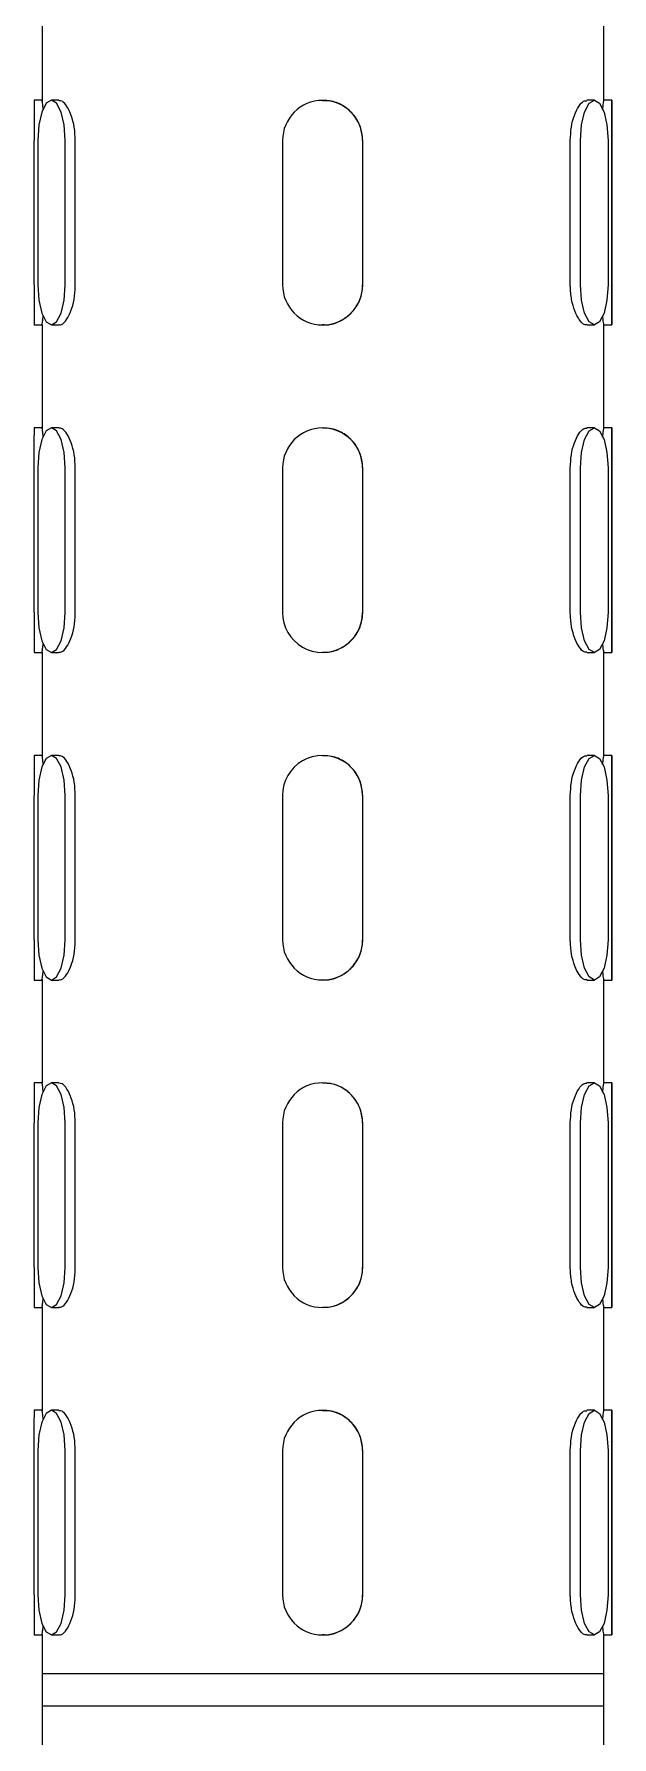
# Model space of a CAD drawing. Extents: x 0 to 3611, y 0 to 2646.
# Drawn here: x 1395 to 1430.8, y 1271.7 to 1377.1 of the extents above; entities that cross this region are included whole.
import ezdxf

# ---------------------------------------------------------------- set-up
doc = ezdxf.new("R2010")
doc.units = 0
doc.header["$LTSCALE"] = 10
doc.header["$MEASUREMENT"] = 0
doc.layers.get('0').update_dxf_attribs({"linetype": 'CONTINUOUS'})

msp = doc.modelspace()

# ---------------------------------------------------------------- linework, layer by layer
at = {"color": 7, "linetype": 'Continuous', "lineweight": 25}
for p, q in [((1395.51, 1379.39), (1395.51, 1372.97)), ((1430.29, 1372.97), (1430.29, 1379.39)), ((1395.51, 1373), (1395.01, 1373)), ((1396.55, 1373), (1396.08, 1373)), ((1412.87, 1373), (1412.87, 1373)), ((1429.7, 1373), (1429.23, 1373)), ((1430.78, 1373), (1430.28, 1373)), ((1395.01, 1361.57), (1395.01, 1370.51)), ((1395.23, 1370.51), (1395.23, 1361.57)), ((1396.93, 1361.57), (1396.93, 1370.51)), ((1397.56, 1361.57), (1397.56, 1370.51)), ((1410.39, 1370.51), (1410.39, 1361.57)), ((1415.36, 1361.57), (1415.36, 1370.51)), ((1415.36, 1361.57), (1415.36, 1370.51)), ((1428.21, 1361.57), (1428.21, 1370.51)), ((1428.84, 1361.57), (1428.84, 1370.51)), ((1430.55, 1370.51), (1430.55, 1361.57)), ((1430.78, 1361.57), (1430.78, 1370.51)), ((1430.79, 1370.51), (1430.79, 1361.57)), ((1395.01, 1359.09), (1395.51, 1359.09)), ((1395.51, 1359.12), (1395.51, 1352.69)), ((1396.08, 1359.09), (1396.55, 1359.09)), ((1412.87, 1359.09), (1412.87, 1359.09)), ((1429.23, 1359.09), (1429.7, 1359.09)), ((1430.28, 1359.09), (1430.78, 1359.09)), ((1430.29, 1352.7), (1430.29, 1359.12)), ((1395.51, 1352.73), (1395.01, 1352.73)), ((1396.55, 1352.73), (1396.08, 1352.73)), ((1412.87, 1352.73), (1412.87, 1352.73)), ((1429.7, 1352.73), (1429.23, 1352.73)), ((1430.78, 1352.73), (1430.28, 1352.73)), ((1395.01, 1341.3), (1395.01, 1350.24)), ((1395.23, 1350.24), (1395.23, 1341.3)), ((1396.93, 1341.3), (1396.93, 1350.24)), ((1397.56, 1341.3), (1397.56, 1350.24)), ((1410.39, 1350.24), (1410.39, 1341.3)), ((1415.36, 1341.3), (1415.36, 1350.24)), ((1415.36, 1341.3), (1415.36, 1350.24)), ((1428.21, 1341.3), (1428.21, 1350.24)), ((1428.84, 1341.3), (1428.84, 1350.24)), ((1430.55, 1350.24), (1430.55, 1341.3)), ((1430.78, 1341.3), (1430.78, 1350.24)), ((1430.79, 1350.24), (1430.79, 1341.3)), ((1395.01, 1338.81), (1395.51, 1338.81)), ((1395.51, 1338.84), (1395.51, 1332.42)), ((1396.08, 1338.81), (1396.55, 1338.81)), ((1412.87, 1338.81), (1412.87, 1338.81)), ((1429.23, 1338.81), (1429.7, 1338.81)), ((1430.28, 1338.81), (1430.78, 1338.81)), ((1430.29, 1332.42), (1430.29, 1338.85)), ((1395.51, 1332.45), (1395.01, 1332.45)), ((1396.55, 1332.45), (1396.08, 1332.45)), ((1412.87, 1332.45), (1412.87, 1332.45)), ((1429.7, 1332.45), (1429.23, 1332.45)), ((1430.78, 1332.45), (1430.28, 1332.45)), ((1395.01, 1321.03), (1395.01, 1329.97)), ((1395.23, 1329.97), (1395.23, 1321.03)), ((1396.93, 1321.03), (1396.93, 1329.97)), ((1397.56, 1321.03), (1397.56, 1329.97)), ((1410.39, 1329.97), (1410.39, 1321.03)), ((1415.36, 1321.03), (1415.36, 1329.97)), ((1415.36, 1321.03), (1415.36, 1329.97)), ((1428.21, 1321.03), (1428.21, 1329.97)), ((1428.84, 1321.03), (1428.84, 1329.97)), ((1430.55, 1329.97), (1430.55, 1321.03)), ((1430.78, 1321.03), (1430.78, 1329.97)), ((1430.79, 1329.97), (1430.79, 1321.03)), ((1395.01, 1318.54), (1395.51, 1318.54)), ((1395.51, 1318.57), (1395.51, 1312.15)), ((1396.08, 1318.54), (1396.55, 1318.54)), ((1412.87, 1318.54), (1412.87, 1318.54)), ((1429.23, 1318.54), (1429.7, 1318.54)), ((1430.28, 1318.54), (1430.78, 1318.54)), ((1430.29, 1312.15), (1430.29, 1318.57)), ((1395.51, 1312.18), (1395.01, 1312.18)), ((1396.55, 1312.18), (1396.08, 1312.18)), ((1412.87, 1312.18), (1412.87, 1312.18)), ((1429.7, 1312.18), (1429.23, 1312.18)), ((1430.78, 1312.18), (1430.28, 1312.18)), ((1395.01, 1300.75), (1395.01, 1309.7)), ((1395.23, 1309.7), (1395.23, 1300.75)), ((1396.93, 1300.75), (1396.93, 1309.7)), ((1397.56, 1300.75), (1397.56, 1309.7)), ((1410.39, 1309.7), (1410.39, 1300.75)), ((1415.36, 1300.75), (1415.36, 1309.7)), ((1415.36, 1300.75), (1415.36, 1309.7)), ((1428.21, 1300.75), (1428.21, 1309.7)), ((1428.84, 1300.75), (1428.84, 1309.7)), ((1430.55, 1309.7), (1430.55, 1300.75)), ((1430.78, 1300.75), (1430.78, 1309.7)), ((1430.79, 1309.7), (1430.79, 1300.75)), ((1395.01, 1298.27), (1395.51, 1298.27)), ((1395.51, 1298.3), (1395.51, 1291.88)), ((1396.08, 1298.27), (1396.55, 1298.27)), ((1412.87, 1298.27), (1412.87, 1298.27)), ((1429.23, 1298.27), (1429.7, 1298.27)), ((1430.28, 1298.27), (1430.78, 1298.27)), ((1430.29, 1291.88), (1430.29, 1298.3)), ((1395.51, 1291.91), (1395.01, 1291.91)), ((1396.55, 1291.91), (1396.08, 1291.91)), ((1412.87, 1291.91), (1412.87, 1291.91)), ((1429.7, 1291.91), (1429.23, 1291.91)), ((1430.78, 1291.91), (1430.28, 1291.91)), ((1395.01, 1280.48), (1395.01, 1289.42)), ((1395.23, 1289.42), (1395.23, 1280.48)), ((1396.93, 1280.48), (1396.93, 1289.42)), ((1397.56, 1280.48), (1397.56, 1289.42)), ((1410.39, 1289.42), (1410.39, 1280.48)), ((1415.36, 1280.48), (1415.36, 1289.42)), ((1415.36, 1280.48), (1415.36, 1289.42)), ((1428.21, 1280.48), (1428.21, 1289.42)), ((1428.84, 1280.48), (1428.84, 1289.42)), ((1430.55, 1289.42), (1430.55, 1280.48)), ((1430.78, 1280.48), (1430.78, 1289.42)), ((1430.79, 1289.42), (1430.79, 1280.48)), ((1395.01, 1278), (1395.51, 1278)), ((1395.51, 1278.03), (1395.51, 1275.61)), ((1396.08, 1278), (1396.55, 1278)), ((1412.87, 1278), (1412.87, 1278)), ((1429.23, 1278), (1429.7, 1278)), ((1430.28, 1278), (1430.78, 1278)), ((1430.29, 1275.61), (1430.29, 1278.03)), ((1395.51, 1275.61), (1395.51, 1273.62)), ((1395.51, 1275.61), (1430.29, 1275.61)), ((1430.29, 1273.62), (1430.29, 1275.61)), ((1395.51, 1273.62), (1395.51, 1252.26)), ((1395.51, 1273.62), (1412.9, 1273.62)), ((1395.51, 1273.62), (1430.29, 1273.62)), ((1412.9, 1273.62), (1430.29, 1273.62)), ((1430.29, 1196.11), (1430.29, 1273.62))]:
    msp.add_line(p, q, dxfattribs=at)
at = {"color": 7, "linetype": 'Continuous', "lineweight": 25, "flags": 128}
for points in [[(1396.93, 1370.51), (1396.86, 1371.47), (1396.68, 1372.27), (1396.4, 1372.81), (1396.08, 1373), (1395.76, 1372.81), (1395.48, 1372.27), (1395.3, 1371.47), (1395.23, 1370.51)], [(1428.84, 1370.51), (1428.91, 1371.47), (1429.09, 1372.27), (1429.37, 1372.81), (1429.7, 1373), (1430.02, 1372.81), (1430.3, 1372.27), (1430.48, 1371.47), (1430.55, 1370.51)], [(1430.78, 1370.51), (1430.78, 1371.47), (1430.78, 1372.27), (1430.78, 1372.81), (1430.78, 1373), (1430.79, 1372.81), (1430.79, 1372.27), (1430.79, 1371.47), (1430.79, 1370.51)], [(1395.23, 1361.57), (1395.3, 1360.62), (1395.48, 1359.81), (1395.76, 1359.28), (1396.08, 1359.09), (1396.4, 1359.28), (1396.68, 1359.81), (1396.86, 1360.62), (1396.93, 1361.57)], [(1430.55, 1361.57), (1430.48, 1360.62), (1430.3, 1359.81), (1430.02, 1359.28), (1429.7, 1359.09), (1429.37, 1359.28), (1429.09, 1359.81), (1428.91, 1360.62), (1428.84, 1361.57)], [(1430.79, 1361.57), (1430.79, 1360.62), (1430.79, 1359.81), (1430.79, 1359.28), (1430.78, 1359.09), (1430.78, 1359.28), (1430.78, 1359.81), (1430.78, 1360.62), (1430.78, 1361.57)], [(1396.93, 1350.24), (1396.86, 1351.19), (1396.68, 1352), (1396.4, 1352.54), (1396.08, 1352.73), (1395.76, 1352.54), (1395.48, 1352), (1395.3, 1351.19), (1395.23, 1350.24)], [(1428.84, 1350.24), (1428.91, 1351.19), (1429.09, 1352), (1429.37, 1352.54), (1429.7, 1352.73), (1430.02, 1352.54), (1430.3, 1352), (1430.48, 1351.19), (1430.55, 1350.24)], [(1430.78, 1350.24), (1430.78, 1351.19), (1430.78, 1352), (1430.78, 1352.54), (1430.78, 1352.73), (1430.79, 1352.54), (1430.79, 1352), (1430.79, 1351.19), (1430.79, 1350.24)], [(1395.23, 1341.3), (1395.3, 1340.35), (1395.48, 1339.54), (1395.76, 1339), (1396.08, 1338.81), (1396.4, 1339), (1396.68, 1339.54), (1396.86, 1340.35), (1396.93, 1341.3)], [(1430.55, 1341.3), (1430.48, 1340.35), (1430.3, 1339.54), (1430.02, 1339), (1429.7, 1338.81), (1429.37, 1339), (1429.09, 1339.54), (1428.91, 1340.35), (1428.84, 1341.3)], [(1430.79, 1341.3), (1430.79, 1340.35), (1430.79, 1339.54), (1430.79, 1339), (1430.78, 1338.81), (1430.78, 1339), (1430.78, 1339.54), (1430.78, 1340.35), (1430.78, 1341.3)], [(1396.93, 1329.97), (1396.86, 1330.92), (1396.68, 1331.73), (1396.4, 1332.26), (1396.08, 1332.45), (1395.76, 1332.26), (1395.48, 1331.73), (1395.3, 1330.92), (1395.23, 1329.97)], [(1428.84, 1329.97), (1428.91, 1330.92), (1429.09, 1331.73), (1429.37, 1332.26), (1429.7, 1332.45), (1430.02, 1332.26), (1430.3, 1331.73), (1430.48, 1330.92), (1430.55, 1329.97)], [(1430.78, 1329.97), (1430.78, 1330.92), (1430.78, 1331.73), (1430.78, 1332.26), (1430.78, 1332.45), (1430.79, 1332.26), (1430.79, 1331.73), (1430.79, 1330.92), (1430.79, 1329.97)], [(1395.23, 1321.03), (1395.3, 1320.08), (1395.48, 1319.27), (1395.76, 1318.73), (1396.08, 1318.54), (1396.4, 1318.73), (1396.68, 1319.27), (1396.86, 1320.08), (1396.93, 1321.03)], [(1430.55, 1321.03), (1430.48, 1320.08), (1430.3, 1319.27), (1430.02, 1318.73), (1429.7, 1318.54), (1429.37, 1318.73), (1429.09, 1319.27), (1428.91, 1320.08), (1428.84, 1321.03)], [(1430.79, 1321.03), (1430.79, 1320.08), (1430.79, 1319.27), (1430.79, 1318.73), (1430.78, 1318.54), (1430.78, 1318.73), (1430.78, 1319.27), (1430.78, 1320.08), (1430.78, 1321.03)], [(1396.93, 1309.7), (1396.86, 1310.65), (1396.68, 1311.45), (1396.4, 1311.99), (1396.08, 1312.18), (1395.76, 1311.99), (1395.48, 1311.45), (1395.3, 1310.65), (1395.23, 1309.7)], [(1428.84, 1309.7), (1428.91, 1310.65), (1429.09, 1311.45), (1429.37, 1311.99), (1429.7, 1312.18), (1430.02, 1311.99), (1430.3, 1311.45), (1430.48, 1310.65), (1430.55, 1309.7)], [(1430.78, 1309.7), (1430.78, 1310.65), (1430.78, 1311.45), (1430.78, 1311.99), (1430.78, 1312.18), (1430.79, 1311.99), (1430.79, 1311.45), (1430.79, 1310.65), (1430.79, 1309.7)], [(1395.23, 1300.75), (1395.3, 1299.8), (1395.48, 1299), (1395.76, 1298.46), (1396.08, 1298.27), (1396.4, 1298.46), (1396.68, 1299), (1396.86, 1299.8), (1396.93, 1300.75)], [(1430.55, 1300.75), (1430.48, 1299.8), (1430.3, 1299), (1430.02, 1298.46), (1429.7, 1298.27), (1429.37, 1298.46), (1429.09, 1299), (1428.91, 1299.8), (1428.84, 1300.75)], [(1430.79, 1300.75), (1430.79, 1299.8), (1430.79, 1299), (1430.79, 1298.46), (1430.78, 1298.27), (1430.78, 1298.46), (1430.78, 1299), (1430.78, 1299.8), (1430.78, 1300.75)], [(1396.93, 1289.42), (1396.86, 1290.38), (1396.68, 1291.18), (1396.4, 1291.72), (1396.08, 1291.91), (1395.76, 1291.72), (1395.48, 1291.18), (1395.3, 1290.38), (1395.23, 1289.42)], [(1428.84, 1289.42), (1428.91, 1290.38), (1429.09, 1291.18), (1429.37, 1291.72), (1429.7, 1291.91), (1430.02, 1291.72), (1430.3, 1291.18), (1430.48, 1290.38), (1430.55, 1289.42)], [(1430.78, 1289.42), (1430.78, 1290.38), (1430.78, 1291.18), (1430.78, 1291.72), (1430.78, 1291.91), (1430.79, 1291.72), (1430.79, 1291.18), (1430.79, 1290.38), (1430.79, 1289.42)], [(1395.23, 1280.48), (1395.3, 1279.53), (1395.48, 1278.72), (1395.76, 1278.19), (1396.08, 1278), (1396.4, 1278.19), (1396.68, 1278.72), (1396.86, 1279.53), (1396.93, 1280.48)], [(1430.55, 1280.48), (1430.48, 1279.53), (1430.3, 1278.72), (1430.02, 1278.19), (1429.7, 1278), (1429.37, 1278.19), (1429.09, 1278.72), (1428.91, 1279.53), (1428.84, 1280.48)], [(1430.79, 1280.48), (1430.79, 1279.53), (1430.79, 1278.72), (1430.79, 1278.19), (1430.78, 1278), (1430.78, 1278.19), (1430.78, 1278.72), (1430.78, 1279.53), (1430.78, 1280.48)]]:
    msp.add_lwpolyline(points, dxfattribs=at)
at = {"color": 7, "linetype": 'Continuous', "lineweight": 25}
for centre, radius, start, end in [((1828.95, 1371.14), 433.94, 179.7539, 180.0822), ((1412.87, 1370.51), 2.48, 0, 180), ((1828.95, 1360.95), 433.94, 179.9178, 180.2461), ((1412.87, 1361.57), 2.48, 180, 0), ((1828.96, 1350.86), 433.96, 179.7539, 180.0822), ((1412.87, 1350.24), 2.48, 0, 180), ((1828.94, 1340.68), 433.93, 179.9178, 180.2461), ((1412.87, 1341.3), 2.48, 179.9996, 0.0004), ((1828.94, 1330.59), 433.93, 179.7539, 180.0822), ((1412.87, 1329.97), 2.48, 359.9996, 180.0004), ((1828.96, 1320.4), 433.95, 179.9178, 180.2461), ((1412.87, 1321.03), 2.48, 180, 0), ((1828.96, 1310.32), 433.95, 179.7539, 180.0822), ((1412.87, 1309.7), 2.48, 0, 180), ((1828.95, 1300.13), 433.94, 179.9178, 180.2461), ((1412.87, 1300.75), 2.48, 180, 0), ((1828.95, 1290.05), 433.95, 179.7539, 180.0822), ((1412.87, 1289.42), 2.48, 0, 180), ((1828.95, 1279.86), 433.94, 179.9178, 180.2461), ((1412.87, 1280.48), 2.48, 180, 0)]:
    msp.add_arc(centre, radius, start, end, dxfattribs=at)
for points, knots in [([(1395.57, 1372.44), (1395.57, 1372.5), (1395.54, 1372.75), (1395.51, 1372.96), (1395.51, 1372.96), (1395.51, 1372.97)], [0, 0, 0, 0, 0.1574673, 0.6730515, 1, 1, 1, 1]), ([(1397.56, 1370.51), (1397.55, 1370.79), (1397.52, 1371.35), (1397.32, 1372.09), (1397.05, 1372.65), (1396.77, 1372.97), (1396.61, 1372.97), (1396.55, 1372.97)], [0, 0, 0, 0, 0.21325, 0.426443, 0.641009, 0.856495, 1, 1, 1, 1]), ([(1415.36, 1370.51), (1415.33, 1370.79), (1415.27, 1371.35), (1414.85, 1372.09), (1414.23, 1372.65), (1413.53, 1372.97), (1413.06, 1372.97), (1412.87, 1372.97)], [0, 0, 0, 0, 0.21325, 0.426444, 0.641009, 0.856495, 1, 1, 1, 1]), ([(1428.21, 1370.51), (1428.22, 1370.79), (1428.25, 1371.35), (1428.45, 1372.09), (1428.72, 1372.65), (1429, 1372.97), (1429.16, 1372.97), (1429.23, 1372.97)], [0, 0, 0, 0, 0.21325, 0.426444, 0.641009, 0.856494, 1, 1, 1, 1]), ([(1430.21, 1372.43), (1430.22, 1372.49), (1430.25, 1372.75), (1430.28, 1372.97), (1430.28, 1372.97), (1430.28, 1372.97)], [0, 0, 0, 0, 0.1646973, 0.6579008, 1, 1, 1, 1]), ([(1396.55, 1359.12), (1396.58, 1359.11), (1396.7, 1359.07), (1396.95, 1359.3), (1397.24, 1359.77), (1397.46, 1360.46), (1397.55, 1361.1), (1397.56, 1361.48), (1397.56, 1361.57)], [0, 0, 0, 0, 0.070497, 0.282949, 0.496153, 0.711255, 0.926475, 1, 1, 1, 1]), ([(1412.87, 1359.12), (1412.96, 1359.11), (1413.33, 1359.07), (1413.96, 1359.3), (1414.65, 1359.77), (1415.15, 1360.46), (1415.34, 1361.1), (1415.35, 1361.48), (1415.36, 1361.57)], [0, 0, 0, 0, 0.070496, 0.282948, 0.496153, 0.711255, 0.926475, 1, 1, 1, 1]), ([(1429.23, 1359.12), (1429.19, 1359.11), (1429.07, 1359.07), (1428.83, 1359.3), (1428.54, 1359.77), (1428.31, 1360.46), (1428.22, 1361.1), (1428.21, 1361.48), (1428.21, 1361.57)], [0, 0, 0, 0, 0.070496, 0.282949, 0.496153, 0.711255, 0.926475, 1, 1, 1, 1]), ([(1395.51, 1359.12), (1395.51, 1359.11), (1395.5, 1359.08), (1395.53, 1359.25), (1395.56, 1359.52), (1395.57, 1359.63)], [0, 0, 0, 0, 0.156093, 0.669968, 1, 1, 1, 1]), ([(1430.28, 1359.12), (1430.28, 1359.11), (1430.29, 1359.07), (1430.26, 1359.25), (1430.23, 1359.53), (1430.22, 1359.65)], [0, 0, 0, 0, 0.17883, 0.669982, 1, 1, 1, 1]), ([(1395.57, 1352.17), (1395.57, 1352.23), (1395.54, 1352.48), (1395.51, 1352.69), (1395.51, 1352.69), (1395.51, 1352.69)], [0, 0, 0, 0, 0.157468, 0.673048, 1, 1, 1, 1]), ([(1397.56, 1350.24), (1397.55, 1350.52), (1397.52, 1351.07), (1397.32, 1351.82), (1397.05, 1352.38), (1396.77, 1352.7), (1396.61, 1352.7), (1396.55, 1352.7)], [0, 0, 0, 0, 0.213243, 0.426444, 0.641011, 0.856495, 1, 1, 1, 1]), ([(1415.36, 1350.24), (1415.33, 1350.52), (1415.27, 1351.07), (1414.85, 1351.82), (1414.23, 1352.38), (1413.53, 1352.7), (1413.06, 1352.7), (1412.87, 1352.7)], [0, 0, 0, 0, 0.213243, 0.426444, 0.641011, 0.856494, 1, 1, 1, 1]), ([(1428.21, 1350.24), (1428.22, 1350.52), (1428.25, 1351.07), (1428.45, 1351.82), (1428.72, 1352.38), (1429, 1352.7), (1429.16, 1352.7), (1429.23, 1352.7)], [0, 0, 0, 0, 0.213243, 0.426445, 0.641011, 0.856494, 1, 1, 1, 1]), ([(1430.21, 1352.15), (1430.22, 1352.22), (1430.25, 1352.48), (1430.28, 1352.69), (1430.28, 1352.7), (1430.28, 1352.7)], [0, 0, 0, 0, 0.164708, 0.657902, 1, 1, 1, 1]), ([(1396.55, 1338.84), (1396.58, 1338.84), (1396.7, 1338.8), (1396.95, 1339.03), (1397.24, 1339.5), (1397.46, 1340.19), (1397.55, 1340.83), (1397.56, 1341.2), (1397.56, 1341.3)], [0, 0, 0, 0, 0.070496, 0.28295, 0.496154, 0.711256, 0.926475, 1, 1, 1, 1]), ([(1412.87, 1338.84), (1412.96, 1338.84), (1413.33, 1338.8), (1413.96, 1339.03), (1414.65, 1339.5), (1415.15, 1340.19), (1415.34, 1340.83), (1415.35, 1341.2), (1415.36, 1341.3)], [0, 0, 0, 0, 0.070496, 0.28295, 0.496154, 0.711255, 0.926475, 1, 1, 1, 1]), ([(1429.23, 1338.84), (1429.19, 1338.84), (1429.07, 1338.8), (1428.83, 1339.03), (1428.54, 1339.5), (1428.31, 1340.19), (1428.22, 1340.83), (1428.21, 1341.2), (1428.21, 1341.3)], [0, 0, 0, 0, 0.070496, 0.282951, 0.496154, 0.711255, 0.926475, 1, 1, 1, 1]), ([(1395.51, 1338.84), (1395.51, 1338.84), (1395.5, 1338.8), (1395.53, 1338.98), (1395.56, 1339.25), (1395.57, 1339.36)], [0, 0, 0, 0, 0.1560918, 0.6699693, 1, 1, 1, 1]), ([(1430.28, 1338.85), (1430.28, 1338.84), (1430.29, 1338.8), (1430.26, 1338.98), (1430.23, 1339.26), (1430.22, 1339.37)], [0, 0, 0, 0, 0.17883, 0.669984, 1, 1, 1, 1]), ([(1395.57, 1331.9), (1395.57, 1331.96), (1395.54, 1332.21), (1395.51, 1332.42), (1395.51, 1332.42), (1395.51, 1332.42)], [0, 0, 0, 0, 0.157468, 0.673049, 1, 1, 1, 1]), ([(1397.56, 1329.97), (1397.55, 1330.25), (1397.52, 1330.8), (1397.32, 1331.54), (1397.05, 1332.1), (1396.77, 1332.42), (1396.61, 1332.42), (1396.55, 1332.42)], [0, 0, 0, 0, 0.213249, 0.426442, 0.641013, 0.856495, 1, 1, 1, 1]), ([(1415.36, 1329.97), (1415.33, 1330.25), (1415.27, 1330.8), (1414.85, 1331.54), (1414.23, 1332.1), (1413.53, 1332.42), (1413.06, 1332.42), (1412.87, 1332.42)], [0, 0, 0, 0, 0.213249, 0.426443, 0.641013, 0.856495, 1, 1, 1, 1]), ([(1428.21, 1329.97), (1428.22, 1330.25), (1428.25, 1330.8), (1428.45, 1331.54), (1428.72, 1332.1), (1429, 1332.42), (1429.16, 1332.42), (1429.23, 1332.42)], [0, 0, 0, 0, 0.213249, 0.426443, 0.641013, 0.856495, 1, 1, 1, 1]), ([(1430.21, 1331.88), (1430.22, 1331.95), (1430.25, 1332.21), (1430.28, 1332.42), (1430.28, 1332.42), (1430.28, 1332.42)], [0, 0, 0, 0, 0.1647081, 0.6579025, 1, 1, 1, 1]), ([(1396.55, 1318.57), (1396.58, 1318.56), (1396.7, 1318.53), (1396.95, 1318.75), (1397.24, 1319.22), (1397.46, 1319.92), (1397.55, 1320.56), (1397.56, 1320.93), (1397.56, 1321.03)], [0, 0, 0, 0, 0.070497, 0.282949, 0.496153, 0.711255, 0.926475, 1, 1, 1, 1]), ([(1412.87, 1318.57), (1412.96, 1318.56), (1413.33, 1318.53), (1413.96, 1318.75), (1414.65, 1319.22), (1415.15, 1319.92), (1415.34, 1320.56), (1415.35, 1320.93), (1415.36, 1321.03)], [0, 0, 0, 0, 0.070496, 0.282948, 0.496153, 0.711255, 0.926475, 1, 1, 1, 1]), ([(1429.23, 1318.57), (1429.19, 1318.56), (1429.07, 1318.53), (1428.83, 1318.75), (1428.54, 1319.22), (1428.31, 1319.92), (1428.22, 1320.56), (1428.21, 1320.93), (1428.21, 1321.03)], [0, 0, 0, 0, 0.070496, 0.282949, 0.496153, 0.711255, 0.926475, 1, 1, 1, 1]), ([(1395.51, 1318.57), (1395.51, 1318.56), (1395.5, 1318.53), (1395.53, 1318.7), (1395.56, 1318.98), (1395.57, 1319.09)], [0, 0, 0, 0, 0.156093, 0.669968, 1, 1, 1, 1]), ([(1430.28, 1318.57), (1430.28, 1318.56), (1430.29, 1318.53), (1430.26, 1318.71), (1430.23, 1318.99), (1430.22, 1319.1)], [0, 0, 0, 0, 0.178829, 0.669976, 1, 1, 1, 1]), ([(1395.57, 1311.63), (1395.57, 1311.68), (1395.54, 1311.94), (1395.51, 1312.14), (1395.51, 1312.15), (1395.51, 1312.15)], [0, 0, 0, 0, 0.157468, 0.67305, 1, 1, 1, 1]), ([(1397.56, 1309.7), (1397.55, 1309.97), (1397.52, 1310.53), (1397.32, 1311.27), (1397.05, 1311.83), (1396.77, 1312.15), (1396.61, 1312.15), (1396.55, 1312.15)], [0, 0, 0, 0, 0.213246, 0.426444, 0.64101, 0.856495, 1, 1, 1, 1]), ([(1415.36, 1309.7), (1415.33, 1309.97), (1415.27, 1310.53), (1414.85, 1311.27), (1414.23, 1311.83), (1413.53, 1312.15), (1413.06, 1312.15), (1412.87, 1312.15)], [0, 0, 0, 0, 0.213246, 0.426444, 0.64101, 0.856495, 1, 1, 1, 1]), ([(1428.21, 1309.7), (1428.22, 1309.97), (1428.25, 1310.53), (1428.45, 1311.27), (1428.72, 1311.83), (1429, 1312.15), (1429.16, 1312.15), (1429.23, 1312.15)], [0, 0, 0, 0, 0.213247, 0.426445, 0.64101, 0.856494, 1, 1, 1, 1]), ([(1430.21, 1311.61), (1430.22, 1311.67), (1430.25, 1311.93), (1430.28, 1312.15), (1430.28, 1312.15), (1430.28, 1312.15)], [0, 0, 0, 0, 0.164703, 0.657901, 1, 1, 1, 1]), ([(1396.55, 1298.3), (1396.58, 1298.29), (1396.7, 1298.26), (1396.95, 1298.48), (1397.24, 1298.95), (1397.46, 1299.64), (1397.55, 1300.28), (1397.56, 1300.66), (1397.56, 1300.75)], [0, 0, 0, 0, 0.070497, 0.28295, 0.496153, 0.711255, 0.926475, 1, 1, 1, 1]), ([(1412.87, 1298.3), (1412.96, 1298.29), (1413.33, 1298.26), (1413.96, 1298.48), (1414.65, 1298.95), (1415.15, 1299.64), (1415.34, 1300.28), (1415.35, 1300.66), (1415.36, 1300.75)], [0, 0, 0, 0, 0.070496, 0.282949, 0.496153, 0.711255, 0.926475, 1, 1, 1, 1]), ([(1429.23, 1298.3), (1429.19, 1298.29), (1429.07, 1298.26), (1428.83, 1298.48), (1428.54, 1298.95), (1428.31, 1299.64), (1428.22, 1300.28), (1428.21, 1300.66), (1428.21, 1300.75)], [0, 0, 0, 0, 0.070496, 0.28295, 0.496153, 0.711255, 0.926475, 1, 1, 1, 1]), ([(1395.51, 1298.3), (1395.51, 1298.29), (1395.5, 1298.26), (1395.53, 1298.43), (1395.56, 1298.71), (1395.57, 1298.82)], [0, 0, 0, 0, 0.1560922, 0.6699684, 1, 1, 1, 1]), ([(1430.28, 1298.3), (1430.28, 1298.29), (1430.29, 1298.26), (1430.26, 1298.43), (1430.23, 1298.72), (1430.22, 1298.83)], [0, 0, 0, 0, 0.17883, 0.669983, 1, 1, 1, 1]), ([(1395.57, 1291.35), (1395.57, 1291.41), (1395.54, 1291.66), (1395.51, 1291.87), (1395.51, 1291.87), (1395.51, 1291.88)], [0, 0, 0, 0, 0.157468, 0.673049, 1, 1, 1, 1]), ([(1397.56, 1289.42), (1397.55, 1289.7), (1397.52, 1290.26), (1397.32, 1291), (1397.05, 1291.56), (1396.77, 1291.88), (1396.61, 1291.88), (1396.55, 1291.88)], [0, 0, 0, 0, 0.213246, 0.426443, 0.641012, 0.856495, 1, 1, 1, 1]), ([(1415.36, 1289.42), (1415.33, 1289.7), (1415.27, 1290.26), (1414.85, 1291), (1414.23, 1291.56), (1413.53, 1291.88), (1413.06, 1291.88), (1412.87, 1291.88)], [0, 0, 0, 0, 0.213246, 0.426444, 0.641012, 0.856495, 1, 1, 1, 1]), ([(1428.21, 1289.42), (1428.22, 1289.7), (1428.25, 1290.26), (1428.45, 1291), (1428.72, 1291.56), (1429, 1291.88), (1429.16, 1291.88), (1429.23, 1291.88)], [0, 0, 0, 0, 0.213246, 0.426444, 0.641012, 0.856494, 1, 1, 1, 1]), ([(1430.21, 1291.34), (1430.22, 1291.4), (1430.25, 1291.66), (1430.28, 1291.88), (1430.28, 1291.88), (1430.28, 1291.88)], [0, 0, 0, 0, 0.164708, 0.657902, 1, 1, 1, 1]), ([(1396.55, 1278.03), (1396.58, 1278.02), (1396.7, 1277.98), (1396.95, 1278.21), (1397.24, 1278.68), (1397.46, 1279.37), (1397.55, 1280.01), (1397.56, 1280.39), (1397.56, 1280.48)], [0, 0, 0, 0, 0.070497, 0.28295, 0.496153, 0.711255, 0.926475, 1, 1, 1, 1]), ([(1412.87, 1278.03), (1412.96, 1278.02), (1413.33, 1277.98), (1413.96, 1278.21), (1414.65, 1278.68), (1415.15, 1279.37), (1415.34, 1280.01), (1415.35, 1280.39), (1415.36, 1280.48)], [0, 0, 0, 0, 0.070496, 0.282949, 0.496153, 0.711255, 0.926475, 1, 1, 1, 1]), ([(1429.23, 1278.03), (1429.19, 1278.02), (1429.07, 1277.98), (1428.83, 1278.21), (1428.54, 1278.68), (1428.31, 1279.37), (1428.22, 1280.01), (1428.21, 1280.39), (1428.21, 1280.48)], [0, 0, 0, 0, 0.070496, 0.28295, 0.496153, 0.711255, 0.926475, 1, 1, 1, 1]), ([(1395.51, 1278.03), (1395.51, 1278.02), (1395.5, 1277.99), (1395.53, 1278.16), (1395.56, 1278.43), (1395.57, 1278.54)], [0, 0, 0, 0, 0.1560922, 0.6699684, 1, 1, 1, 1]), ([(1430.28, 1278.03), (1430.28, 1278.02), (1430.29, 1277.98), (1430.26, 1278.16), (1430.23, 1278.44), (1430.22, 1278.56)], [0, 0, 0, 0, 0.17883, 0.669983, 1, 1, 1, 1])]:
    msp.add_open_spline(points, degree=3, knots=knots, dxfattribs=at)

doc.saveas('drawing.dxf')
